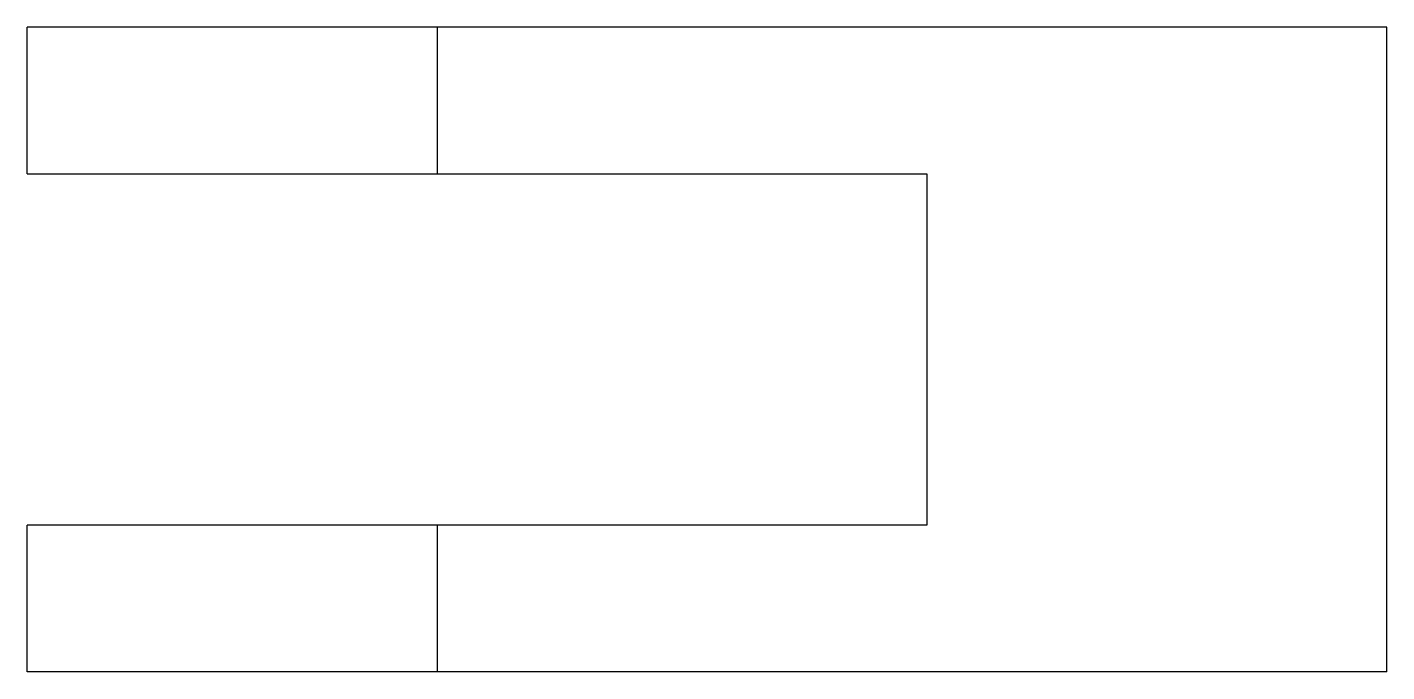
# Model space of a CAD drawing. Header units: metres. Extents: x -10.7 to 35.7, y -22 to 0.
import ezdxf

# ---------------------------------------------------------------- set-up
doc = ezdxf.new("R2010")
doc.units = ezdxf.units.M

msp = doc.modelspace()

# ---------------------------------------------------------------- linework, layer by layer
for points in [[(-10.7, -5), (-10.7, -4.9), (-10.7, -4.8), (-10.7, -4.7), (-10.7, -4.6), (-10.7, -4.5), (-10.7, -4.4), (-10.7, -4.3), (-10.7, -4.2), (-10.7, -4.1), (-10.7, -4), (-10.7, -3.9), (-10.7, -3.8), (-10.7, -3.7), (-10.7, -3.6), (-10.7, -3.5), (-10.7, -3.4), (-10.7, -3.3), (-10.7, -3.2), (-10.7, -3.1), (-10.7, -3), (-10.7, -2.9), (-10.7, -2.8), (-10.7, -2.7), (-10.7, -2.6), (-10.7, -2.5), (-10.7, -2.4), (-10.7, -2.3), (-10.7, -2.2), (-10.7, -2.1), (-10.7, -2), (-10.7, -1.9), (-10.7, -1.8), (-10.7, -1.7), (-10.7, -1.6), (-10.7, -1.5), (-10.7, -1.4), (-10.7, -1.3), (-10.7, -1.2), (-10.7, -1.1), (-10.7, -1), (-10.7, -0.9), (-10.7, -0.8), (-10.7, -0.7), (-10.7, -0.6), (-10.7, -0.5), (-10.7, -0.4), (-10.7, -0.3), (-10.7, -0.2), (-10.7, -0.1), (-10.7, 0)], [(3.3, 0), (3.251, 0), (3.202, 0), (3.153, 0), (3.062, 0), (2.917, 0), (2.772, 0), (2.627, 0), (2.407, 0), (2.173, 0), (1.94, 0), (1.684, 0), (1.374, 0), (1.063, 0), (0.753, 0), (0.399, 0), (0.027, 0), (-0.344, 0), (-0.722, 0), (-1.136, 0), (-1.551, 0), (-1.965, 0), (-2.392, 0), (-2.828, 0), (-3.264, 0), (-3.7, 0), (-4.136, 0), (-4.572, 0), (-5.008, 0), (-5.435, 0), (-5.849, 0), (-6.264, 0), (-6.678, 0), (-7.056, 0), (-7.427, 0), (-7.799, 0), (-8.153, 0), (-8.463, 0), (-8.774, 0), (-9.084, 0), (-9.34, 0), (-9.573, 0), (-9.807, 0), (-10.027, 0), (-10.172, 0), (-10.317, 0), (-10.462, 0), (-10.553, 0), (-10.602, 0), (-10.651, 0), (-10.7, 0)], [(3.3, -5), (3.3, -4.9), (3.3, -4.8), (3.3, -4.7), (3.3, -4.6), (3.3, -4.5), (3.3, -4.4), (3.3, -4.3), (3.3, -4.2), (3.3, -4.1), (3.3, -4), (3.3, -3.9), (3.3, -3.8), (3.3, -3.7), (3.3, -3.6), (3.3, -3.5), (3.3, -3.4), (3.3, -3.3), (3.3, -3.2), (3.3, -3.1), (3.3, -3), (3.3, -2.9), (3.3, -2.8), (3.3, -2.7), (3.3, -2.6), (3.3, -2.5), (3.3, -2.4), (3.3, -2.3), (3.3, -2.2), (3.3, -2.1), (3.3, -2), (3.3, -1.9), (3.3, -1.8), (3.3, -1.7), (3.3, -1.6), (3.3, -1.5), (3.3, -1.4), (3.3, -1.3), (3.3, -1.2), (3.3, -1.1), (3.3, -1), (3.3, -0.9), (3.3, -0.8), (3.3, -0.7), (3.3, -0.6), (3.3, -0.5), (3.3, -0.4), (3.3, -0.3), (3.3, -0.2), (3.3, -0.1), (3.3, 0)], [(35.7, 0), (35.052, 0), (34.404, 0), (33.756, 0), (33.108, 0), (32.46, 0), (31.812, 0), (31.164, 0), (30.516, 0), (29.868, 0), (29.22, 0), (28.572, 0), (27.924, 0), (27.276, 0), (26.628, 0), (25.98, 0), (25.332, 0), (24.684, 0), (24.036, 0), (23.388, 0), (22.74, 0), (22.092, 0), (21.444, 0), (20.796, 0), (20.148, 0), (19.5, 0), (18.852, 0), (18.204, 0), (17.556, 0), (16.908, 0), (16.26, 0), (15.612, 0), (14.964, 0), (14.316, 0), (13.668, 0), (13.02, 0), (12.372, 0), (11.724, 0), (11.076, 0), (10.428, 0), (9.78, 0), (9.132, 0), (8.484, 0), (7.836, 0), (7.188, 0), (6.54, 0), (5.892, 0), (5.244, 0), (4.596, 0), (3.948, 0), (3.3, 0)], [(35.7, -22), (35.7, -21.56), (35.7, -21.12), (35.7, -20.68), (35.7, -20.24), (35.7, -19.8), (35.7, -19.36), (35.7, -18.92), (35.7, -18.48), (35.7, -18.04), (35.7, -17.6), (35.7, -17.16), (35.7, -16.72), (35.7, -16.28), (35.7, -15.84), (35.7, -15.4), (35.7, -14.96), (35.7, -14.52), (35.7, -14.08), (35.7, -13.64), (35.7, -13.2), (35.7, -12.76), (35.7, -12.32), (35.7, -11.88), (35.7, -11.44), (35.7, -11), (35.7, -10.56), (35.7, -10.12), (35.7, -9.68), (35.7, -9.24), (35.7, -8.8), (35.7, -8.36), (35.7, -7.92), (35.7, -7.48), (35.7, -7.04), (35.7, -6.6), (35.7, -6.16), (35.7, -5.72), (35.7, -5.28), (35.7, -4.84), (35.7, -4.4), (35.7, -3.96), (35.7, -3.52), (35.7, -3.08), (35.7, -2.64), (35.7, -2.2), (35.7, -1.76), (35.7, -1.32), (35.7, -0.88), (35.7, -0.44), (35.7, 0)], [(-10.7, -5), (-10.651, -5), (-10.602, -5), (-10.553, -5), (-10.462, -5), (-10.317, -5), (-10.172, -5), (-10.027, -5), (-9.807, -5), (-9.573, -5), (-9.34, -5), (-9.084, -5), (-8.774, -5), (-8.463, -5), (-8.153, -5), (-7.799, -5), (-7.427, -5), (-7.056, -5), (-6.678, -5), (-6.264, -5), (-5.849, -5), (-5.435, -5), (-5.008, -5), (-4.572, -5), (-4.136, -5), (-3.7, -5), (-3.264, -5), (-2.828, -5), (-2.392, -5), (-1.965, -5), (-1.551, -5), (-1.136, -5), (-0.722, -5), (-0.344, -5), (0.027, -5), (0.399, -5), (0.753, -5), (1.063, -5), (1.374, -5), (1.684, -5), (1.94, -5), (2.173, -5), (2.407, -5), (2.627, -5), (2.772, -5), (2.917, -5), (3.062, -5), (3.153, -5), (3.202, -5), (3.251, -5), (3.3, -5)], [(3.3, -5), (3.634, -5), (3.968, -5), (4.302, -5), (4.636, -5), (4.97, -5), (5.304, -5), (5.638, -5), (5.972, -5), (6.306, -5), (6.64, -5), (6.974, -5), (7.308, -5), (7.642, -5), (7.976, -5), (8.31, -5), (8.644, -5), (8.978, -5), (9.312, -5), (9.646, -5), (9.98, -5), (10.314, -5), (10.648, -5), (10.982, -5), (11.316, -5), (11.65, -5), (11.984, -5), (12.318, -5), (12.652, -5), (12.986, -5), (13.32, -5), (13.654, -5), (13.988, -5), (14.322, -5), (14.656, -5), (14.99, -5), (15.324, -5), (15.658, -5), (15.992, -5), (16.326, -5), (16.66, -5), (16.994, -5), (17.328, -5), (17.662, -5), (17.996, -5), (18.33, -5), (18.664, -5), (18.998, -5), (19.332, -5), (19.666, -5), (20, -5)], [(20, -5), (20, -5.24), (20, -5.48), (20, -5.72), (20, -5.96), (20, -6.2), (20, -6.44), (20, -6.68), (20, -6.92), (20, -7.16), (20, -7.4), (20, -7.64), (20, -7.88), (20, -8.12), (20, -8.36), (20, -8.6), (20, -8.84), (20, -9.08), (20, -9.32), (20, -9.56), (20, -9.8), (20, -10.04), (20, -10.28), (20, -10.52), (20, -10.76), (20, -11), (20, -11.24), (20, -11.48), (20, -11.72), (20, -11.96), (20, -12.2), (20, -12.44), (20, -12.68), (20, -12.92), (20, -13.16), (20, -13.4), (20, -13.64), (20, -13.88), (20, -14.12), (20, -14.36), (20, -14.6), (20, -14.84), (20, -15.08), (20, -15.32), (20, -15.56), (20, -15.8), (20, -16.04), (20, -16.28), (20, -16.52), (20, -16.76), (20, -17)], [(3.3, -17), (3.251, -17), (3.202, -17), (3.153, -17), (3.062, -17), (2.917, -17), (2.772, -17), (2.627, -17), (2.407, -17), (2.173, -17), (1.94, -17), (1.684, -17), (1.374, -17), (1.063, -17), (0.753, -17), (0.399, -17), (0.027, -17), (-0.344, -17), (-0.722, -17), (-1.136, -17), (-1.551, -17), (-1.965, -17), (-2.392, -17), (-2.828, -17), (-3.264, -17), (-3.7, -17), (-4.136, -17), (-4.572, -17), (-5.008, -17), (-5.435, -17), (-5.849, -17), (-6.264, -17), (-6.678, -17), (-7.056, -17), (-7.427, -17), (-7.799, -17), (-8.153, -17), (-8.463, -17), (-8.774, -17), (-9.084, -17), (-9.34, -17), (-9.573, -17), (-9.807, -17), (-10.027, -17), (-10.172, -17), (-10.317, -17), (-10.462, -17), (-10.553, -17), (-10.602, -17), (-10.651, -17), (-10.7, -17)], [(-10.7, -22), (-10.7, -21.9), (-10.7, -21.8), (-10.7, -21.7), (-10.7, -21.6), (-10.7, -21.5), (-10.7, -21.4), (-10.7, -21.3), (-10.7, -21.2), (-10.7, -21.1), (-10.7, -21), (-10.7, -20.9), (-10.7, -20.8), (-10.7, -20.7), (-10.7, -20.6), (-10.7, -20.5), (-10.7, -20.4), (-10.7, -20.3), (-10.7, -20.2), (-10.7, -20.1), (-10.7, -20), (-10.7, -19.9), (-10.7, -19.8), (-10.7, -19.7), (-10.7, -19.6), (-10.7, -19.5), (-10.7, -19.4), (-10.7, -19.3), (-10.7, -19.2), (-10.7, -19.1), (-10.7, -19), (-10.7, -18.9), (-10.7, -18.8), (-10.7, -18.7), (-10.7, -18.6), (-10.7, -18.5), (-10.7, -18.4), (-10.7, -18.3), (-10.7, -18.2), (-10.7, -18.1), (-10.7, -18), (-10.7, -17.9), (-10.7, -17.8), (-10.7, -17.7), (-10.7, -17.6), (-10.7, -17.5), (-10.7, -17.4), (-10.7, -17.3), (-10.7, -17.2), (-10.7, -17.1), (-10.7, -17)], [(20, -17), (19.666, -17), (19.332, -17), (18.998, -17), (18.664, -17), (18.33, -17), (17.996, -17), (17.662, -17), (17.328, -17), (16.994, -17), (16.66, -17), (16.326, -17), (15.992, -17), (15.658, -17), (15.324, -17), (14.99, -17), (14.656, -17), (14.322, -17), (13.988, -17), (13.654, -17), (13.32, -17), (12.986, -17), (12.652, -17), (12.318, -17), (11.984, -17), (11.65, -17), (11.316, -17), (10.982, -17), (10.648, -17), (10.314, -17), (9.98, -17), (9.646, -17), (9.312, -17), (8.978, -17), (8.644, -17), (8.31, -17), (7.976, -17), (7.642, -17), (7.308, -17), (6.974, -17), (6.64, -17), (6.306, -17), (5.972, -17), (5.638, -17), (5.304, -17), (4.97, -17), (4.636, -17), (4.302, -17), (3.968, -17), (3.634, -17), (3.3, -17)], [(3.3, -22), (3.3, -21.9), (3.3, -21.8), (3.3, -21.7), (3.3, -21.6), (3.3, -21.5), (3.3, -21.4), (3.3, -21.3), (3.3, -21.2), (3.3, -21.1), (3.3, -21), (3.3, -20.9), (3.3, -20.8), (3.3, -20.7), (3.3, -20.6), (3.3, -20.5), (3.3, -20.4), (3.3, -20.3), (3.3, -20.2), (3.3, -20.1), (3.3, -20), (3.3, -19.9), (3.3, -19.8), (3.3, -19.7), (3.3, -19.6), (3.3, -19.5), (3.3, -19.4), (3.3, -19.3), (3.3, -19.2), (3.3, -19.1), (3.3, -19), (3.3, -18.9), (3.3, -18.8), (3.3, -18.7), (3.3, -18.6), (3.3, -18.5), (3.3, -18.4), (3.3, -18.3), (3.3, -18.2), (3.3, -18.1), (3.3, -18), (3.3, -17.9), (3.3, -17.8), (3.3, -17.7), (3.3, -17.6), (3.3, -17.5), (3.3, -17.4), (3.3, -17.3), (3.3, -17.2), (3.3, -17.1), (3.3, -17)], [(3.3, -22), (3.251, -22), (3.202, -22), (3.153, -22), (3.062, -22), (2.917, -22), (2.772, -22), (2.627, -22), (2.407, -22), (2.173, -22), (1.94, -22), (1.684, -22), (1.374, -22), (1.063, -22), (0.753, -22), (0.399, -22), (0.027, -22), (-0.344, -22), (-0.722, -22), (-1.136, -22), (-1.551, -22), (-1.965, -22), (-2.392, -22), (-2.828, -22), (-3.264, -22), (-3.7, -22), (-4.136, -22), (-4.572, -22), (-5.008, -22), (-5.435, -22), (-5.849, -22), (-6.264, -22), (-6.678, -22), (-7.056, -22), (-7.427, -22), (-7.799, -22), (-8.153, -22), (-8.463, -22), (-8.774, -22), (-9.084, -22), (-9.34, -22), (-9.573, -22), (-9.807, -22), (-10.027, -22), (-10.172, -22), (-10.317, -22), (-10.462, -22), (-10.553, -22), (-10.602, -22), (-10.651, -22), (-10.7, -22)], [(35.7, -22), (35.052, -22), (34.404, -22), (33.756, -22), (33.108, -22), (32.46, -22), (31.812, -22), (31.164, -22), (30.516, -22), (29.868, -22), (29.22, -22), (28.572, -22), (27.924, -22), (27.276, -22), (26.628, -22), (25.98, -22), (25.332, -22), (24.684, -22), (24.036, -22), (23.388, -22), (22.74, -22), (22.092, -22), (21.444, -22), (20.796, -22), (20.148, -22), (19.5, -22), (18.852, -22), (18.204, -22), (17.556, -22), (16.908, -22), (16.26, -22), (15.612, -22), (14.964, -22), (14.316, -22), (13.668, -22), (13.02, -22), (12.372, -22), (11.724, -22), (11.076, -22), (10.428, -22), (9.78, -22), (9.132, -22), (8.484, -22), (7.836, -22), (7.188, -22), (6.54, -22), (5.892, -22), (5.244, -22), (4.596, -22), (3.948, -22), (3.3, -22)]]:
    msp.add_lwpolyline(points)

doc.saveas('drawing.dxf')
